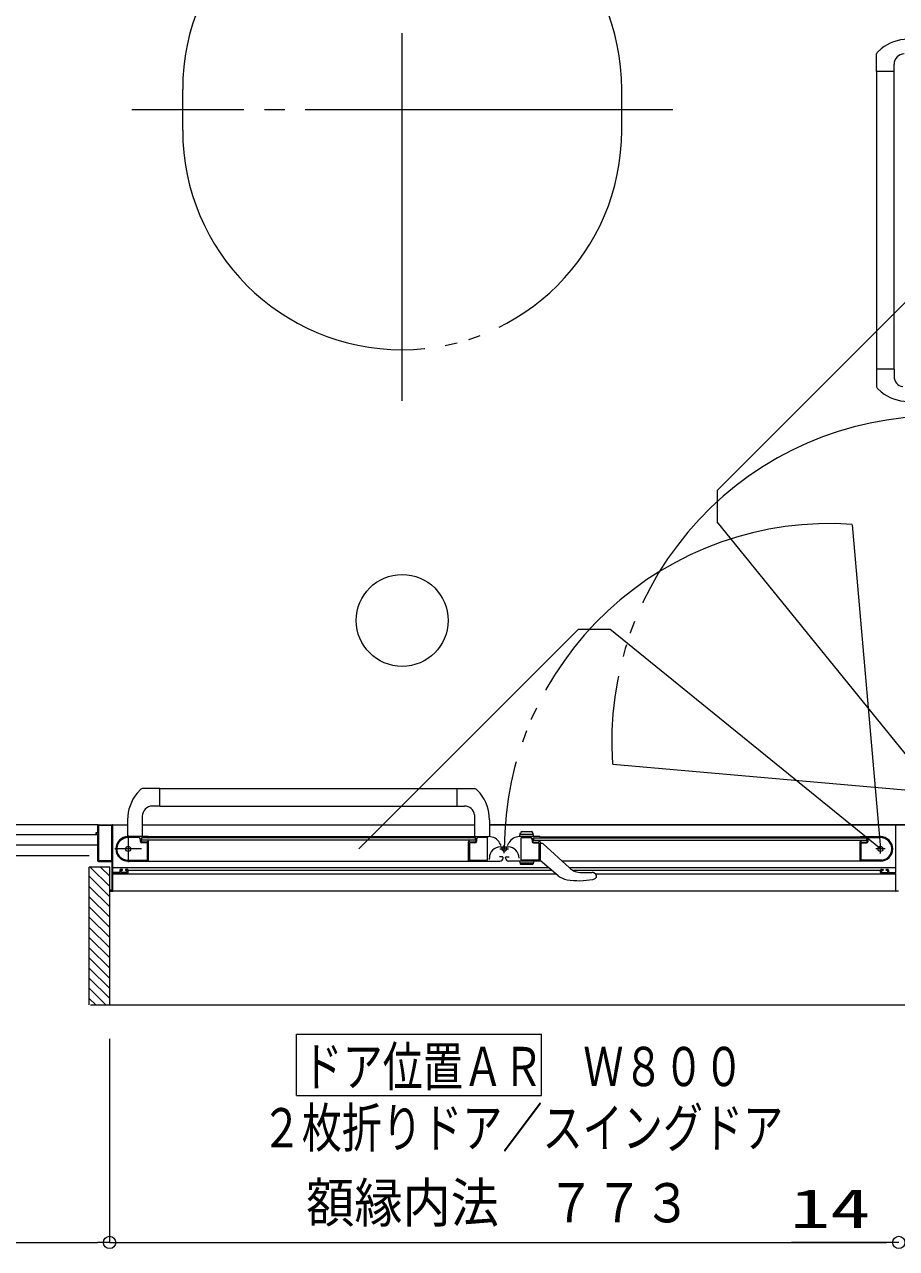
# Model space of a CAD drawing. Units: millimetres on the paper. Extents: x -305 to 305, y -152 to 152.
# Drawn here: x -156.9 to -114.2, y -10.7 to 49.2 of the extents above; entities that cross this region are included whole.
import ezdxf
from ezdxf.enums import TextEntityAlignment as Align

# ---------------------------------------------------------------- set-up
doc = ezdxf.new("R2010")
doc.units = ezdxf.units.MM
doc.linetypes.add('LONG_CHAIN', pattern=[21, 18, -1, 1, -1])
doc.linetypes.add('LONG_DOUBLE_CHAIN', pattern=[21.8, 18, -1, 0.6, -0.6, 0.6, -1])
doc.layers.add('0-0_0', color=7, linetype='Continuous', lineweight=9)
doc.layers.add('0-1_VIEW0001', color=7, linetype='Continuous', lineweight=9)
doc.styles.add('ＭＳ ゴシック', font='')
doc.styles.get('ＭＳ ゴシック').set_extended_font_data('MS Gothic')

# ---------------------------------------------------------------- blocks, each defined once
blk = doc.blocks.new('_ORIGIN')
at = {"layer": '0-0_0'}
blk.add_line((0, 0), (-1, 0), dxfattribs=at)
blk.add_circle((0, 0), 0.5, dxfattribs=at)

msp = doc.modelspace()

# ---------------------------------------------------------------- linework, layer by layer
at = {"layer": '0-0_0'}
for p, q in [((-152.764, -0.416), (-152.764, -10.375)), ((-152.764, -0.416), (-152.764, -10.375)), ((-202.834, -10.375), (-153.364, -10.375)), ((-152.164, -10.375), (-114.714, -10.375)), ((-114.114, -10.375), (-119.362, -10.375)), ((-114.714, -10.375), (-115.314, -10.375))]:
    msp.add_line(p, q, dxfattribs=at)
at = {"layer": '0-1_VIEW0001', "linetype": 'LONG_CHAIN'}
for p, q in [((-138.434, 30.823), (-138.434, 59.323)), ((-125.184, 45.073), (-151.684, 45.073)), ((-151.859, 9.538), (-151.859, 8.238)), ((-133.434, 8.676), (-133.434, 9.067)), ((-115.009, 8.658), (-115.009, 9.118)), ((-151.209, 8.888), (-152.509, 8.888)), ((-133.647, 8.888), (-133.222, 8.888)), ((-114.779, 8.888), (-115.239, 8.888))]:
    msp.add_line(p, q, dxfattribs=at)
at = {"layer": '0-1_VIEW0001'}
for p, q in [((-114.973, 48.061), (-115.172, 47.877)), ((-115.199, 46.948), (-115.199, 47.808)), ((-115.199, 46.948), (-115.199, 31.512)), ((-114.344, 46.948), (-115.199, 46.948)), ((-114.349, 46.948), (-114.349, 32.374)), ((-114.344, 46.948), (-114.344, 47.303)), ((-114.344, 32.374), (-115.199, 32.374)), ((-114.344, 32.374), (-114.344, 32.019)), ((-114.974, 31.261), (-115.172, 31.444)), ((-151.422, 11.612), (-151.238, 11.811)), ((-150.309, 11.838), (-151.169, 11.838)), ((-150.309, 11.838), (-134.874, 11.838)), ((-150.309, 10.983), (-150.309, 11.838)), ((-135.735, 10.983), (-135.735, 11.838)), ((-134.622, 11.613), (-134.805, 11.811)), ((-150.309, 10.983), (-150.664, 10.983)), ((-150.309, 10.988), (-135.735, 10.988)), ((-135.735, 10.983), (-135.38, 10.983)), ((-151.884, 10.316), (-151.887, 9.498)), ((-151.164, 10.483), (-151.164, 9.488)), ((-134.885, 10.552), (-134.885, 9.498)), ((-134.159, 10.316), (-134.157, 9.498)), ((-153.434, 9.663), (-153.434, 9.643)), ((-153.374, 9.673), (-153.424, 9.673)), ((-153.424, 9.633), (-153.374, 9.633)), ((-153.359, 10.023), (-153.359, 9.688)), ((-153.359, 9.618), (-153.359, 8.323)), ((-153.314, 10.013), (-153.314, 8.333)), ((-153.311, 10.073), (-151.885, 10.073)), ((-152.674, 10.028), (-153.299, 10.028)), ((-152.659, 8.333), (-152.659, 10.013)), ((-152.609, 7.753), (-152.609, 10.048)), ((-151.159, 10.073), (-134.885, 10.073)), ((-112.434, 10.073), (-134.159, 10.073)), ((-134.159, 10.073), (-113.559, 10.073)), ((-132.684, 9.488), (-132.632, 9.683)), ((-132.01, 9.588), (-132.657, 9.588)), ((-132.559, 9.738), (-132.108, 9.738)), ((-131.984, 9.488), (-132.036, 9.683)), ((-114.259, 7.753), (-114.259, 10.048)), ((-153.359, 9.573), (-203.434, 9.573)), ((-153.359, 9.073), (-203.434, 9.073)), ((-153.359, 9.073), (-163.934, 9.073)), ((-150.874, 9.488), (-151.859, 9.488)), ((-151.329, 9.443), (-151.859, 9.443)), ((-151.254, 9.253), (-151.254, 9.368)), ((-151.209, 9.273), (-151.209, 9.398)), ((-151.184, 9.323), (-151.184, 9.423)), ((-134.859, 9.423), (-151.184, 9.423)), ((-134.859, 9.323), (-151.184, 9.323)), ((-150.919, 9.178), (-151.179, 9.178)), ((-150.934, 9.223), (-151.159, 9.223)), ((-150.909, 8.348), (-150.909, 9.168)), ((-150.888, 9.263), (-150.894, 9.263)), ((-150.881, 9.425), (-150.867, 9.434)), ((-150.867, 9.252), (-150.881, 9.261)), ((-135.184, 9.473), (-150.859, 9.473)), ((-150.859, 9.447), (-150.859, 9.473)), ((-150.859, 8.298), (-150.859, 9.24)), ((-135.184, 9.473), (-135.184, 9.447)), ((-135.184, 8.288), (-135.184, 9.24)), ((-135.177, 9.434), (-135.163, 9.425)), ((-135.163, 9.261), (-135.177, 9.252)), ((-135.169, 9.488), (-134.183, 9.488)), ((-135.149, 9.263), (-135.155, 9.263)), ((-135.134, 9.163), (-135.134, 8.348)), ((-134.869, 9.178), (-135.119, 9.178)), ((-134.884, 9.223), (-135.109, 9.223)), ((-134.859, 9.423), (-134.859, 9.323)), ((-134.834, 9.398), (-134.834, 9.273)), ((-134.794, 9.368), (-134.794, 9.253)), ((-134.269, 9.443), (-134.719, 9.443)), ((-134.254, 8.348), (-134.254, 9.428)), ((-133.588, 9.058), (-133.663, 9.188)), ((-133.28, 9.058), (-133.205, 9.188)), ((-131.699, 9.488), (-132.686, 9.488)), ((-132.614, 8.348), (-132.614, 9.428)), ((-132.599, 9.443), (-132.149, 9.443)), ((-132.074, 9.368), (-132.074, 9.253)), ((-132.034, 9.398), (-132.034, 9.273)), ((-132.009, 9.423), (-115.684, 9.423)), ((-132.009, 9.423), (-132.009, 9.323)), ((-132.009, 9.323), (-115.684, 9.323)), ((-131.999, 9.178), (-131.749, 9.178)), ((-131.984, 9.223), (-131.759, 9.223)), ((-131.734, 9.163), (-131.734, 8.348)), ((-131.719, 9.263), (-131.713, 9.263)), ((-131.692, 9.434), (-131.706, 9.425)), ((-131.706, 9.261), (-131.692, 9.252)), ((-131.684, 9.473), (-116.009, 9.473)), ((-131.684, 9.473), (-131.684, 9.447)), ((-131.684, 9.24), (-131.684, 8.298)), ((-131.684, 9.163), (-131.593, 9.163)), ((-131.522, 9.134), (-130.234, 7.956)), ((-116.009, 9.447), (-116.009, 9.473)), ((-116.009, 8.298), (-116.009, 9.24)), ((-115.988, 9.425), (-116.002, 9.434)), ((-116.002, 9.252), (-115.988, 9.261)), ((-115.994, 9.488), (-115.009, 9.488)), ((-115.98, 9.263), (-115.974, 9.263)), ((-115.959, 8.348), (-115.959, 9.168)), ((-115.949, 9.178), (-115.689, 9.178)), ((-115.934, 9.223), (-115.709, 9.223)), ((-115.684, 9.323), (-115.684, 9.423)), ((-115.659, 9.273), (-115.659, 9.398)), ((-115.614, 9.253), (-115.614, 9.368)), ((-115.539, 9.443), (-115.009, 9.443)), ((-134.164, 8.362), (-134.164, 8.442)), ((-133.519, 8.493), (-133.669, 8.493)), ((-133.624, 8.982), (-133.244, 8.982)), ((-133.494, 8.438), (-133.494, 8.468)), ((-133.374, 8.438), (-133.374, 8.468)), ((-133.349, 8.493), (-133.199, 8.493)), ((-153.759, 1.248), (-153.759, 7.998)), ((-152.76, 7.998), (-153.759, 7.998)), ((-152.759, 7.048), (-153.709, 7.998)), ((-153.309, 8.273), (-152.674, 8.273)), ((-153.299, 8.318), (-152.674, 8.318)), ((-152.759, 7.548), (-153.209, 7.998)), ((-152.759, 1.248), (-152.759, 7.998)), ((-152.659, 8.258), (-152.659, 6.888)), ((-131.264, 7.967), (-152.609, 7.967)), ((-152.259, 7.838), (-152.259, 7.753)), ((-152.214, 7.753), (-152.214, 7.823)), ((-152.154, 7.888), (-152.209, 7.888)), ((-152.199, 7.838), (-152.154, 7.838)), ((-152.139, 7.853), (-152.139, 7.873)), ((-151.989, 7.873), (-151.989, 7.853)), ((-151.909, 7.888), (-151.974, 7.888)), ((-151.974, 7.838), (-151.929, 7.838)), ((-151.933, 8.338), (-150.919, 8.338)), ((-151.914, 7.823), (-151.914, 7.753)), ((-151.86, 8.288), (-135.184, 8.288)), ((-151.859, 7.738), (-151.859, 7.838)), ((-131.094, 7.827), (-151.859, 7.827)), ((-135.215, 8.288), (-133.645, 8.288)), ((-135.124, 8.338), (-134.264, 8.338)), ((-131.654, 8.288), (-133.224, 8.288)), ((-132.01, 8.188), (-132.657, 8.188)), ((-132.617, 8.138), (-132.051, 8.138)), ((-131.744, 8.338), (-132.604, 8.338)), ((-131.984, 8.288), (-132.017, 8.164)), ((-130.789, 7.575), (-131.684, 8.313)), ((-115.009, 8.288), (-130.598, 8.288)), ((-114.259, 7.967), (-130.246, 7.967)), ((-115.009, 7.827), (-130.049, 7.827)), ((-114.936, 8.338), (-115.949, 8.338)), ((-115.009, 7.738), (-115.009, 7.838)), ((-114.959, 7.888), (-114.894, 7.888)), ((-114.954, 7.823), (-114.954, 7.753)), ((-114.894, 7.838), (-114.939, 7.838)), ((-114.879, 7.873), (-114.879, 7.853)), ((-114.729, 7.853), (-114.729, 7.873)), ((-114.714, 7.888), (-114.659, 7.888)), ((-114.669, 7.838), (-114.714, 7.838)), ((-114.654, 7.753), (-114.654, 7.823)), ((-114.609, 7.838), (-114.609, 7.753)), ((-152.759, 6.548), (-153.759, 7.548)), ((-152.609, 6.838), (-152.609, 7.673)), ((-130.88, 7.65), (-152.609, 7.65)), ((-152.274, 7.738), (-152.594, 7.738)), ((-152.594, 7.688), (-151.909, 7.688)), ((-151.929, 7.738), (-152.199, 7.738)), ((-129.651, 7.729), (-129.131, 7.729)), ((-129.098, 7.395), (-128.982, 7.439)), ((-128.948, 7.467), (-128.982, 7.439)), ((-128.97, 7.668), (-128.968, 7.666)), ((-128.948, 7.467), (-128.947, 7.467)), ((-114.259, 7.65), (-128.934, 7.65)), ((-128.934, 7.591), (-128.934, 7.509)), ((-114.274, 7.688), (-114.959, 7.688)), ((-114.939, 7.738), (-114.669, 7.738)), ((-114.594, 7.738), (-114.274, 7.738)), ((-114.259, 6.838), (-114.259, 7.673)), ((-152.759, 6.048), (-153.759, 7.048)), ((-152.674, 6.873), (-152.744, 6.873)), ((-152.744, 6.823), (-152.624, 6.823)), ((-114.259, 6.823), (-152.609, 6.823)), ((-114.124, 6.823), (-114.244, 6.823)), ((-152.759, 5.548), (-153.759, 6.548)), ((-152.759, 5.048), (-153.759, 6.048)), ((-152.759, 4.548), (-153.759, 5.548)), ((-152.759, 4.048), (-153.759, 5.048)), ((-152.759, 3.548), (-153.759, 4.548)), ((-152.759, 3.048), (-153.759, 4.048)), ((-152.759, 2.548), (-153.759, 3.548)), ((-152.759, 2.053), (-153.759, 3.053)), ((-152.759, 1.558), (-153.759, 2.558)), ((-152.944, 1.248), (-153.759, 2.063)), ((-153.439, 1.248), (-153.759, 1.568)), ((-153.708, 1.248), (-113.109, 1.248)), ((-143.604, -3.182), (-143.604, -0.182)), ((-143.604, -0.182), (-131.604, -0.182)), ((-131.604, -3.182), (-131.604, -0.182)), ((-143.604, -3.182), (-131.604, -3.182))]:
    msp.add_line(p, q, dxfattribs=at)
at = {"layer": '0-1_VIEW0001', "linetype": 'LONG_DOUBLE_CHAIN'}
for p, q in [((-149.184, 44.073), (-149.184, 46.073)), ((-127.684, 44.073), (-127.684, 46.073)), ((-112.249, 37.195), (-123.01, 26.434)), ((-123.01, 26.434), (-123.01, 24.908)), ((-112.249, 11.648), (-123.01, 24.908)), ((-116.397, 24.752), (-115.009, 8.888)), ((-140.556, 8.888), (-129.796, 19.648)), ((-129.796, 19.648), (-128.27, 19.648)), ((-115.009, 8.888), (-128.27, 19.648)), ((-128.114, 13.036), (-112.249, 11.648)), ((-204.934, 8.573), (-153.766, 8.573))]:
    msp.add_line(p, q, dxfattribs=at)
at = {"layer": '0-1_VIEW0001'}
for points in [[(-153.309, 10.073), (-204.434, 10.073), (-204.434, 80.073)], [(-131.984, 8.288), (-132.684, 8.288), (-132.65, 8.164)], [(-129.07, 7.721), (-129.074, 7.722), (-129.078, 7.723), (-129.082, 7.724), (-129.087, 7.725), (-129.091, 7.726), (-129.095, 7.726), (-129.1, 7.727), (-129.104, 7.727), (-129.108, 7.728), (-129.113, 7.728), (-129.115, 7.729), (-129.117, 7.729), (-129.119, 7.729), (-129.121, 7.729), (-129.123, 7.729), (-129.126, 7.729), (-129.128, 7.729), (-129.13, 7.729), (-129.132, 7.729), (-129.134, 7.729)], [(-128.97, 7.668), (-128.971, 7.669), (-128.972, 7.67), (-128.973, 7.67), (-128.974, 7.671), (-128.975, 7.672), (-128.977, 7.673), (-128.978, 7.675), (-128.979, 7.676), (-128.981, 7.677), (-128.982, 7.678), (-128.984, 7.679), (-128.985, 7.68), (-128.986, 7.681), (-128.988, 7.682), (-128.989, 7.683), (-128.991, 7.684), (-128.992, 7.685), (-128.994, 7.686), (-128.996, 7.687), (-128.999, 7.689), (-129.002, 7.691), (-129.005, 7.693), (-129.008, 7.695), (-129.012, 7.697), (-129.015, 7.699), (-129.019, 7.701), (-129.023, 7.703), (-129.026, 7.705), (-129.03, 7.707), (-129.034, 7.708), (-129.038, 7.71), (-129.041, 7.712), (-129.045, 7.713), (-129.049, 7.714), (-129.053, 7.716), (-129.057, 7.717), (-129.061, 7.719), (-129.066, 7.72), (-129.07, 7.721)], [(-128.934, 7.509), (-128.934, 7.507), (-128.935, 7.505), (-128.935, 7.503), (-128.935, 7.5), (-128.936, 7.498), (-128.936, 7.496), (-128.936, 7.494), (-128.937, 7.491), (-128.937, 7.489), (-128.938, 7.487), (-128.938, 7.485), (-128.939, 7.483), (-128.94, 7.48), (-128.94, 7.478), (-128.941, 7.476), (-128.942, 7.474), (-128.943, 7.472), (-128.945, 7.47), (-128.946, 7.468), (-128.947, 7.467)]]:
    msp.add_lwpolyline(points, dxfattribs=at)
at = {"layer": '0-1_VIEW0001', "linetype": 'LONG_DOUBLE_CHAIN'}
msp.add_circle((-138.434, 20.073), 2.25, dxfattribs=at)
at = {"layer": '0-1_VIEW0001'}
for centre, radius in [((-151.859, 8.888), 0.125), ((-133.434, 8.888), 0.113), ((-115.009, 8.888), 0.125)]:
    msp.add_circle(centre, radius, dxfattribs=at)
at = {"layer": '0-1_VIEW0001', "linetype": 'LONG_DOUBLE_CHAIN'}
for centre, radius, start, end in [((-138.434, 46.073), 10.75, 0, 180), ((-138.434, 44.073), 10.75, 180, 0), ((-112.249, 14.148), 15.925, 90, 183.99733), ((-117.509, 8.888), 15.925, 86.00267, 180)]:
    msp.add_arc(centre, radius, start, end, dxfattribs=at)
at = {"layer": '0-1_VIEW0001'}
for centre, radius, start, end in [((-113.67, 46.453), 2.07, 90.2, 129.02418), ((-115.099, 47.808), 0.1, 136.52757, 180), ((-113.844, 47.303), 0.5, 90, 180), ((-113.844, 32.019), 0.5, 180, 262.04438), ((-115.099, 31.513), 0.1, 180, 223.47243), ((-113.67, 32.868), 2.07, 230.94186, 269.8), ((-149.814, 10.308), 2.07, 140.97582, 179.8), ((-151.169, 11.738), 0.1, 90, 133.47243), ((-134.874, 11.738), 0.1, 46.52757, 90), ((-136.229, 10.308), 2.07, 0.2, 39.05814), ((-150.664, 10.483), 0.5, 90, 180), ((-135.38, 10.483), 0.5, 7.95562, 90), ((-153.424, 9.663), 0.01, 90, 180), ((-153.424, 9.643), 0.01, 180, 270), ((-153.374, 9.688), 0.015, 270, 0), ((-153.374, 9.618), 0.015, 0, 90), ((-153.309, 10.023), 0.05, 90, 180), ((-153.299, 10.013), 0.015, 90, 180), ((-152.674, 10.013), 0.015, 0, 90), ((-152.634, 10.048), 0.025, 0, 90), ((-132.559, 9.663), 0.075, 90, 165), ((-132.108, 9.663), 0.075, 15, 90), ((-114.234, 10.048), 0.025, 90, 180), ((-151.859, 8.888), 0.6, 90, 270), ((-151.859, 8.888), 0.555, 90, 262.23293), ((-151.329, 9.368), 0.075, 0, 90), ((-151.179, 9.253), 0.075, 180, 270), ((-151.184, 9.398), 0.025, 90, 180), ((-151.159, 9.273), 0.05, 180, 270), ((-150.934, 9.248), 0.025, 270, 0), ((-150.919, 9.168), 0.01, 0, 90), ((-150.894, 9.248), 0.015, 90, 180), ((-150.888, 9.438), 0.015, 270, 300.96376), ((-150.888, 9.248), 0.015, 59.03624, 90), ((-150.874, 9.473), 0.015, 0, 90), ((-150.874, 9.447), 0.015, 300.96376, 0), ((-150.874, 9.24), 0.015, 0, 59.03624), ((-135.169, 9.473), 0.015, 90, 180), ((-135.169, 9.447), 0.015, 180, 239.03624), ((-135.169, 9.24), 0.015, 120.96376, 180), ((-135.155, 9.438), 0.015, 239.03624, 270), ((-135.155, 9.248), 0.015, 90, 120.96376), ((-135.149, 9.248), 0.015, 0, 90), ((-135.109, 9.248), 0.025, 180, 270), ((-135.119, 9.163), 0.015, 90, 180), ((-134.884, 9.273), 0.05, 270, 0), ((-134.869, 9.253), 0.075, 270, 0), ((-134.859, 9.398), 0.025, 0, 90), ((-134.719, 9.368), 0.075, 90, 180), ((-134.269, 9.428), 0.015, 0, 90), ((-134.183, 8.888), 0.6, 30, 90), ((-132.686, 8.888), 0.6, 90, 150), ((-132.599, 9.428), 0.015, 90, 180), ((-132.149, 9.368), 0.075, 0, 90), ((-131.999, 9.253), 0.075, 180, 270), ((-132.009, 9.398), 0.025, 90, 180), ((-131.984, 9.273), 0.05, 180, 270), ((-131.759, 9.248), 0.025, 270, 0), ((-131.749, 9.163), 0.015, 0, 90), ((-131.719, 9.248), 0.015, 90, 180), ((-131.713, 9.438), 0.015, 270, 300.96376), ((-131.713, 9.248), 0.015, 59.03624, 90), ((-131.699, 9.473), 0.015, 0, 90), ((-131.699, 9.447), 0.015, 300.96376, 0), ((-131.699, 9.24), 0.015, 0, 59.03624), ((-131.593, 9.063), 0.1, 47.56377, 90), ((-115.994, 9.473), 0.015, 90, 180), ((-115.994, 9.447), 0.015, 180, 239.03624), ((-115.994, 9.24), 0.015, 120.96376, 180), ((-115.98, 9.438), 0.015, 239.03624, 270), ((-115.98, 9.248), 0.015, 90, 120.96376), ((-115.974, 9.248), 0.015, 0, 90), ((-115.934, 9.248), 0.025, 180, 270), ((-115.949, 9.168), 0.01, 90, 180), ((-115.709, 9.273), 0.05, 270, 0), ((-115.689, 9.253), 0.075, 270, 0), ((-115.684, 9.398), 0.025, 0, 90), ((-115.539, 9.368), 0.075, 90, 180), ((-115.009, 8.888), 0.6, 270, 90), ((-115.009, 8.888), 0.555, 277.76707, 90), ((-133.624, 8.442), 0.54, 90, 180), ((-133.644, 8.438), 0.15, 270, 0), ((-133.519, 8.468), 0.025, 0, 90), ((-133.349, 8.468), 0.025, 90, 180), ((-133.224, 8.438), 0.15, 180, 270), ((-133.244, 8.442), 0.54, 0, 90), ((-153.309, 8.323), 0.05, 180, 270), ((-153.299, 8.333), 0.015, 180, 270), ((-152.674, 8.333), 0.015, 270, 0), ((-152.674, 8.258), 0.015, 0, 90), ((-152.209, 7.838), 0.05, 90, 180), ((-152.199, 7.823), 0.015, 90, 180), ((-152.154, 7.873), 0.015, 0, 90), ((-152.154, 7.853), 0.015, 270, 0), ((-151.974, 7.873), 0.015, 90, 180), ((-151.974, 7.853), 0.015, 180, 270), ((-151.933, 8.348), 0.01, 262.23293, 270), ((-151.929, 7.823), 0.015, 0, 90), ((-151.909, 7.838), 0.05, 0, 90), ((-150.919, 8.348), 0.01, 270, 0), ((-150.869, 8.298), 0.01, 270, 0), ((-135.174, 8.298), 0.01, 180, 270), ((-135.124, 8.348), 0.01, 180, 270), ((-134.264, 8.348), 0.01, 270, 0), ((-132.617, 8.173), 0.035, 195, 270), ((-132.604, 8.348), 0.01, 180, 270), ((-132.051, 8.173), 0.035, 270, 345), ((-131.744, 8.348), 0.01, 270, 0), ((-131.694, 8.298), 0.01, 270, 0), ((-129.651, 8.594), 0.865, 227.56377, 270), ((-115.999, 8.298), 0.01, 180, 270), ((-115.949, 8.348), 0.01, 180, 270), ((-115.109, 8.303), 0.015, 267.30646, 270), ((-114.959, 7.838), 0.05, 90, 180), ((-114.939, 7.823), 0.015, 90, 180), ((-114.936, 8.348), 0.01, 270, 277.76707), ((-114.894, 7.873), 0.015, 0, 90), ((-114.894, 7.853), 0.015, 270, 0), ((-114.714, 7.873), 0.015, 90, 180), ((-114.714, 7.853), 0.015, 180, 270), ((-114.669, 7.823), 0.015, 0, 90), ((-114.659, 7.838), 0.05, 0, 90), ((-152.594, 7.753), 0.015, 180, 270), ((-152.594, 7.673), 0.015, 90, 180), ((-152.274, 7.753), 0.015, 270, 0), ((-152.199, 7.753), 0.015, 180, 270), ((-151.929, 7.753), 0.015, 270, 0), ((-151.909, 7.738), 0.05, 270, 0), ((-130.216, 8.269), 0.9, 230.5, 260.71156), ((-129.769, 11.003), 3.67, 260.71156, 280.5453), ((-129.034, 7.591), 0.1, 0, 48.18968), ((-114.959, 7.738), 0.05, 180, 270), ((-114.939, 7.753), 0.015, 180, 270), ((-114.669, 7.753), 0.015, 270, 0), ((-114.594, 7.753), 0.015, 180, 270), ((-114.274, 7.753), 0.015, 270, 0), ((-114.274, 7.673), 0.015, 0, 90), ((-152.744, 6.858), 0.015, 90, 180), ((-152.744, 6.838), 0.015, 180, 270), ((-152.674, 6.888), 0.015, 270, 0), ((-152.624, 6.838), 0.015, 270, 0), ((-114.244, 6.838), 0.015, 180, 270)]:
    msp.add_arc(centre, radius, start, end, dxfattribs=at)

# ---------------------------------------------------------------- block references
at = {"layer": '0-0_0', "xscale": 0.6, "yscale": 0.6}
for p in [(-152.764, -10.375), (-114.114, -10.375), (-114.114, -10.375)]:
    msp.add_blockref('_ORIGIN', p, dxfattribs=at)
at = {"layer": '0-0_0', "xscale": 0.6, "yscale": 0.6, "rotation": 180}
msp.add_blockref('_ORIGIN', (-152.764, -10.375), dxfattribs=at)

# ---------------------------------------------------------------- texts
at = {"layer": '0-0_0', "style": 'ＭＳ ゴシック'}
for s, width, p in [('額縁内法\u3000７７３', 0.9, (-143.132, -9.972)), ('14', 1.5, (-119.433, -10.245))]:
    msp.add_text(s, height=1.921, dxfattribs=dict(at, width=width)).set_placement(p, align=Align.BOTTOM_LEFT)
at = {"layer": '0-1_VIEW0001', "style": 'ＭＳ ゴシック', "width": 0.75}
for s, p in [('ドア位置ＡＲ\u3000Ｗ８００', (-143.318, -3.302)), ('２枚折りドア／スイングドア', (-145.318, -6.299))]:
    msp.add_text(s, height=1.921, dxfattribs=at).set_placement(p, align=Align.BOTTOM_LEFT)

doc.saveas('drawing.dxf')
